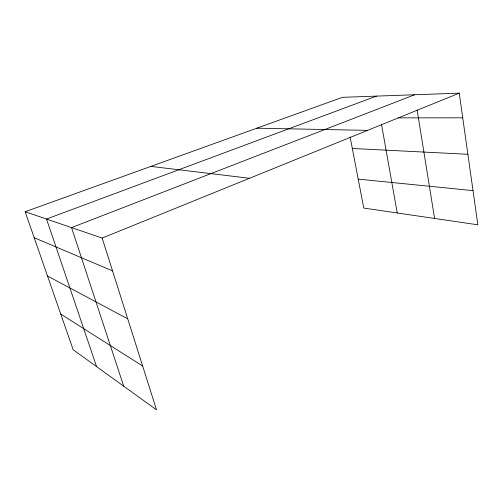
<?xml version="1.0" encoding="UTF-8"?>
<svg xmlns="http://www.w3.org/2000/svg" width="503" height="503" viewBox="0 0 503 503"><rect width="100%" height="100%" fill="white"/><g stroke="black" fill="none" stroke-linecap="round" stroke-linejoin="round"><path stroke-width="0.75" d="M102.166 238.076L156.515 409.838L73.161 349.748L25.15 211.732L102.166 238.076L459.245 93.162L477.85 224.81L363.776 208.072L350.107 137.011M414.679 94.746L71.533 227.595L123.713 386.191M376.495 96.111L46.521 219.038L96.589 366.637M25.15 211.732L342.468 97.324L459.245 93.162M398.213 117.872L462.729 117.821M256.832 128.196L367.586 130.359M352.307 148.473L467.878 154.276M358.205 179.118L473.021 190.631M150.887 166.392L249.507 178.276M34.191 237.718L112.546 270.884M47.515 276.021L127.718 318.845M60.756 314.086L142.657 366.039M381.588 124.801L397.238 212.983M417.157 110.151L434.573 218.459"/></g></svg>
